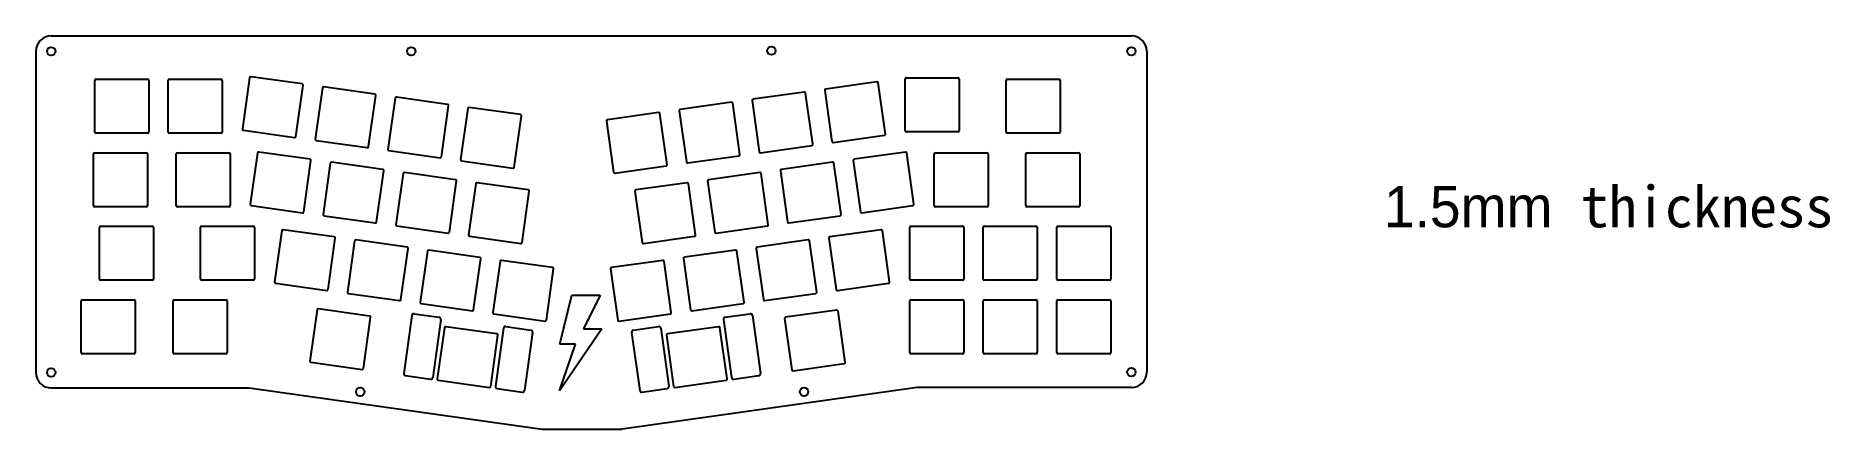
# Model space of a CAD drawing. Extents: x -63 to 402, y -243 to -141.
import ezdxf

# ---------------------------------------------------------------- set-up
doc = ezdxf.new("R2010")
doc.units = 0
doc.header["$MEASUREMENT"] = 0

msp = doc.modelspace()

# ---------------------------------------------------------------- linework, layer by layer
at = {"color": 0}
for p, q in [((-58.74, -140.86), (221.25, -140.86)), ((-62.74, -144.86), (-62.74, -228.12)), ((225.25, -144.86), (225.25, -228.03)), ((-47.5, -165.78), (-47.5, -152.38)), ((-47.2, -152.08), (-33.8, -152.08)), ((-33.5, -152.38), (-33.5, -165.78)), ((-28.45, -165.78), (-28.45, -152.38)), ((-28.15, -152.08), (-14.75, -152.08)), ((-14.45, -152.38), (-14.45, -165.78)), ((-7.35, -151.69), (-9.21, -164.96)), ((6.26, -153.3), (-7.01, -151.44)), ((155.3, -152.77), (142.03, -154.63)), ((157.5, -166.29), (155.64, -153.02)), ((162.63, -165.45), (162.63, -152.05)), ((162.93, -151.75), (176.33, -151.75)), ((176.63, -152.05), (176.63, -165.45)), ((188.82, -165.78), (188.82, -152.38)), ((189.12, -152.08), (202.52, -152.08)), ((202.82, -152.38), (202.82, -165.78)), ((4.65, -166.91), (6.52, -153.64)), ((11.52, -154.34), (9.66, -167.61)), ((25.13, -155.96), (11.86, -154.09)), ((23.52, -169.56), (25.38, -156.29)), ((30.38, -157), (28.52, -170.27)), ((43.99, -158.61), (30.72, -156.74)), ((117.57, -158.07), (104.3, -159.93)), ((122.91, -157.62), (124.77, -170.89)), ((136.43, -155.42), (123.16, -157.28)), ((138.64, -168.94), (136.77, -155.67)), ((141.77, -154.97), (143.64, -168.24)), ((42.38, -172.21), (44.25, -158.95)), ((49.25, -159.65), (47.38, -172.92)), ((62.86, -161.26), (49.59, -159.39)), ((61.25, -174.87), (63.11, -161.6)), ((98.7, -160.72), (85.44, -162.58)), ((100.91, -174.24), (99.04, -160.97)), ((104.04, -160.27), (105.91, -173.54)), ((119.77, -171.59), (117.91, -158.32)), ((-33.8, -166.08), (-47.2, -166.08)), ((-14.75, -166.08), (-28.15, -166.08)), ((-8.95, -165.3), (4.32, -167.17)), ((85.18, -162.92), (87.04, -176.19)), ((143.98, -168.49), (157.25, -166.63)), ((176.33, -165.75), (162.93, -165.75)), ((202.52, -166.08), (189.12, -166.08)), ((-47.8, -184.83), (-47.8, -171.43)), ((-47.5, -171.13), (-34.1, -171.13)), ((-33.8, -171.43), (-33.8, -184.83)), ((-26.37, -184.83), (-26.37, -171.43)), ((-26.07, -171.13), (-12.67, -171.13)), ((-12.37, -171.43), (-12.37, -184.83)), ((-5.28, -171.22), (-7.15, -184.49)), ((8.33, -172.83), (-4.94, -170.97)), ((9.91, -167.95), (23.18, -169.82)), ((28.77, -170.6), (42.05, -172.47)), ((106.25, -173.79), (119.52, -171.93)), ((125.11, -171.14), (138.38, -169.28)), ((162.67, -170.97), (149.4, -172.83)), ((164.87, -184.49), (163.01, -171.22)), ((170.11, -184.83), (170.11, -171.43)), ((170.41, -171.13), (183.81, -171.13)), ((184.11, -171.43), (184.11, -184.83)), ((193.93, -184.83), (193.93, -171.43)), ((194.23, -171.13), (207.62, -171.13)), ((207.92, -171.43), (207.92, -184.83)), ((6.72, -186.44), (8.58, -173.17)), ((13.58, -173.87), (11.72, -187.14)), ((27.19, -175.49), (13.92, -173.62)), ((25.58, -189.09), (27.45, -175.82)), ((32.45, -176.52), (30.58, -189.79)), ((46.06, -178.13), (32.79, -176.27)), ((47.64, -173.26), (60.91, -175.12)), ((87.38, -176.45), (100.65, -174.58)), ((124.94, -176.27), (111.67, -178.13)), ((127.14, -189.79), (125.27, -176.53)), ((130.28, -175.82), (132.14, -189.09)), ((143.8, -173.62), (130.53, -175.48)), ((146.01, -187.14), (144.14, -173.87)), ((149.14, -173.17), (151.01, -186.44)), ((44.45, -191.74), (46.31, -178.47)), ((51.31, -179.18), (49.45, -192.45)), ((64.92, -180.79), (51.65, -178.92)), ((63.31, -194.39), (65.18, -181.13)), ((92.55, -181.12), (94.41, -194.39)), ((106.07, -178.92), (92.8, -180.79)), ((108.28, -192.44), (106.41, -179.18)), ((111.41, -178.47), (113.28, -191.74)), ((-34.1, -185.13), (-47.5, -185.13)), ((-12.67, -185.13), (-26.07, -185.13)), ((-6.89, -184.83), (6.38, -186.7)), ((151.35, -186.7), (164.62, -184.83)), ((183.81, -185.13), (170.41, -185.13)), ((207.62, -185.13), (194.23, -185.13)), ((-46.23, -203.88), (-46.23, -190.48)), ((-45.93, -190.18), (-32.54, -190.18)), ((-32.24, -190.48), (-32.24, -203.88)), ((-20.04, -203.88), (-20.04, -190.48)), ((-19.74, -190.18), (-6.34, -190.18)), ((-6.04, -190.48), (-6.04, -203.88)), ((11.97, -187.48), (25.25, -189.35)), ((30.84, -190.13), (44.11, -192)), ((113.61, -192), (126.89, -190.13)), ((132.48, -189.35), (145.75, -187.48)), ((163.81, -203.88), (163.81, -190.48)), ((164.11, -190.18), (177.51, -190.18)), ((177.81, -190.48), (177.81, -203.88)), ((182.86, -203.88), (182.86, -190.48)), ((183.16, -190.18), (196.56, -190.18)), ((196.86, -190.48), (196.86, -203.88)), ((201.91, -203.88), (201.91, -190.48)), ((202.21, -190.18), (215.61, -190.18)), ((215.91, -190.48), (215.91, -203.88)), ((1.02, -191.34), (-0.85, -204.61)), ((14.63, -192.96), (1.36, -191.09)), ((13.02, -206.56), (14.88, -193.29)), ((19.88, -194), (18.02, -207.27)), ((33.49, -195.61), (20.22, -193.74)), ((49.7, -192.78), (62.98, -194.65)), ((94.75, -194.65), (108.02, -192.78)), ((137.51, -193.74), (124.25, -195.6)), ((139.72, -207.26), (137.85, -194)), ((142.86, -193.29), (144.72, -206.56)), ((156.38, -191.09), (143.11, -192.95)), ((158.58, -204.61), (156.72, -191.34)), ((31.88, -209.22), (33.75, -195.95)), ((38.75, -196.65), (36.88, -209.92)), ((52.36, -198.26), (39.09, -196.4)), ((50.75, -211.87), (52.61, -198.6)), ((57.61, -199.3), (55.75, -212.57)), ((71.22, -200.91), (57.95, -199.04)), ((99.79, -199.04), (86.52, -200.91)), ((101.99, -212.56), (100.13, -199.3)), ((105.13, -198.59), (106.99, -211.86)), ((118.65, -196.39), (105.38, -198.25)), ((120.86, -209.91), (118.99, -196.65)), ((123.99, -195.94), (125.85, -209.21)), ((-32.54, -204.18), (-45.93, -204.18)), ((-6.34, -204.18), (-19.74, -204.18)), ((69.61, -214.52), (71.48, -201.25)), ((86.26, -201.24), (88.13, -214.51)), ((177.51, -204.18), (164.11, -204.18)), ((196.56, -204.18), (183.16, -204.18)), ((215.61, -204.18), (202.21, -204.18)), ((-50.7, -209.23), (-37.3, -209.23)), ((-26.88, -209.23), (-13.49, -209.23)), ((-0.59, -204.95), (12.68, -206.82)), ((18.27, -207.61), (31.54, -209.47)), ((126.19, -209.47), (139.46, -207.6)), ((145.06, -206.82), (158.33, -204.95)), ((164.11, -209.23), (177.51, -209.23)), ((183.16, -209.23), (196.56, -209.23)), ((202.21, -209.23), (215.61, -209.23)), ((-51, -222.93), (-51, -209.53)), ((-37, -209.53), (-37, -222.93)), ((-27.18, -222.93), (-27.18, -209.53)), ((-13.19, -209.53), (-13.19, -222.93)), ((10.16, -211.87), (8.29, -225.14)), ((23.77, -213.48), (10.5, -211.61)), ((22.16, -227.08), (24.02, -213.81)), ((35.3, -212.87), (41.84, -213.79)), ((37.14, -210.26), (50.41, -212.12)), ((56, -212.91), (69.27, -214.77)), ((88.47, -214.77), (101.74, -212.9)), ((107.33, -212.12), (120.6, -210.25)), ((115.9, -213.79), (122.44, -212.87)), ((144.88, -211.94), (131.61, -213.8)), ((147.09, -225.46), (145.22, -212.2)), ((163.81, -222.93), (163.81, -209.53)), ((177.81, -209.53), (177.81, -222.93)), ((182.86, -222.93), (182.86, -209.53)), ((196.86, -209.53), (196.86, -222.93)), ((201.91, -222.93), (201.91, -209.53)), ((215.91, -209.53), (215.91, -222.93)), ((43.17, -216.5), (41.31, -229.77)), ((56.78, -218.12), (43.51, -216.25)), ((55.17, -231.72), (57.04, -218.45)), ((59.07, -216.21), (65.6, -217.13)), ((92.14, -217.13), (98.67, -216.21)), ((100.7, -218.45), (102.57, -231.72)), ((114.23, -216.25), (100.96, -218.11)), ((116.43, -229.77), (114.57, -216.51)), ((131.36, -214.14), (133.22, -227.41)), ((-37.3, -223.23), (-50.7, -223.23)), ((-13.49, -223.23), (-26.88, -223.23)), ((177.51, -223.23), (164.11, -223.23)), ((196.56, -223.23), (183.16, -223.23)), ((215.61, -223.23), (202.21, -223.23)), ((8.55, -225.47), (21.82, -227.34)), ((133.56, -227.67), (146.83, -225.8)), ((-58.74, -232.12), (-7.42, -232.12)), ((-7.42, -232.12), (68.47, -242.78)), ((33.05, -228.92), (39.58, -229.84)), ((41.56, -230.11), (54.83, -231.98)), ((56.81, -232.26), (63.35, -233.17)), ((165.76, -232.03), (89.27, -242.78)), ((94.39, -233.17), (100.93, -232.25)), ((102.91, -231.98), (116.18, -230.11)), ((118.16, -229.83), (124.69, -228.91)), ((221.25, -232.03), (165.76, -232.03))]:
    msp.add_line(p, q, dxfattribs=at)
for p, q in [((73.11, -220.75), (76.22, -208.06)), ((76.22, -208.06), (83.57, -208.06)), ((83.57, -208.06), (79.24, -216.76)), ((83.98, -216.76), (73.04, -232.83)), ((79.24, -216.76), (83.98, -216.76)), ((73.04, -232.83), (77.16, -220.75)), ((77.16, -220.75), (73.11, -220.75))]:
    msp.add_line(p, q)
at = {"linetype": 'Continuous'}
for p, q in [((34.74, -213.3), (32.62, -228.35)), ((123, -213.3), (125.12, -228.35)), ((42.26, -214.36), (40.15, -229.41)), ((58.5, -216.64), (56.39, -231.69)), ((66.03, -217.7), (63.91, -232.75)), ((91.71, -217.7), (93.83, -232.75)), ((99.24, -216.64), (101.35, -231.69)), ((115.48, -214.36), (117.59, -229.41)), ((68.47, -242.78), (89.27, -242.78))]:
    msp.add_line(p, q, dxfattribs=at)
for centre in [(-58.74, -144.86), (34.59, -144.86), (127.92, -144.69), (221.25, -144.86), (-58.74, -228.12), (221.25, -228.03), (21.35, -233.13), (136.39, -233.13)]:
    msp.add_circle(centre, 1.1, dxfattribs=at)
for centre, radius, start, end in [((-58.74, -144.86), 4, 90, 180), ((221.25, -144.86), 4, 0, 90), ((-47.2, -152.38), 0.3, 90, 180), ((-33.8, -152.38), 0.3, 0, 90), ((-28.15, -152.38), 0.3, 90, 180), ((-14.75, -152.38), 0.3, 0, 90), ((-7.05, -151.74), 0.3, 82.0003, 171.9949), ((6.22, -153.6), 0.3, 351.9949, 81.9997), ((155.34, -153.06), 0.3, 7.9943, 98.0068), ((162.93, -152.05), 0.3, 90, 180), ((176.33, -152.05), 0.3, 0, 90), ((189.12, -152.38), 0.3, 90, 180), ((202.52, -152.38), 0.3, 0, 90), ((11.82, -154.39), 0.3, 82.0003, 171.9949), ((25.09, -156.25), 0.3, 351.9949, 81.9997), ((30.68, -157.04), 0.3, 82.0003, 171.9949), ((117.61, -158.36), 0.3, 7.9943, 98.0068), ((123.21, -157.58), 0.3, 97.9978, 187.9943), ((136.47, -155.71), 0.3, 7.9943, 98.0068), ((142.07, -154.93), 0.3, 97.9978, 187.9943), ((43.95, -158.9), 0.3, 351.9949, 81.9997), ((49.55, -159.69), 0.3, 82.0003, 171.9949), ((62.82, -161.56), 0.3, 351.9949, 81.9997), ((85.48, -162.88), 0.3, 97.9978, 187.9943), ((98.75, -161.02), 0.3, 7.9943, 98.0068), ((104.34, -160.23), 0.3, 97.9978, 187.9943), ((-47.2, -165.78), 0.3, 180, 270), ((-33.8, -165.78), 0.3, 270, 0), ((-28.15, -165.78), 0.3, 180, 270), ((-14.75, -165.78), 0.3, 270, 0), ((-8.91, -165.01), 0.3, 171.9994, 262.0003), ((4.36, -166.87), 0.3, 261.9829, 351.9994), ((157.21, -166.33), 0.3, 278.0068, 8.3523), ((162.93, -165.45), 0.3, 180, 270), ((176.33, -165.45), 0.3, 270, 0), ((189.12, -165.78), 0.3, 180, 270), ((202.52, -165.78), 0.3, 270, 0), ((-47.5, -171.43), 0.3, 90, 180), ((-34.1, -171.43), 0.3, 0, 90), ((-26.07, -171.43), 0.3, 90, 180), ((-12.67, -171.43), 0.3, 0, 90), ((-4.98, -171.27), 0.3, 82.0003, 171.9949), ((9.95, -167.66), 0.3, 171.9994, 262.0003), ((23.22, -169.52), 0.3, 261.9829, 351.9994), ((28.82, -170.31), 0.3, 171.9994, 262.0003), ((119.48, -171.63), 0.3, 278.0068, 8.3523), ((125.07, -170.85), 0.3, 187.9992, 277.9978), ((138.34, -168.98), 0.3, 278.0068, 8.3523), ((143.93, -168.2), 0.3, 187.9992, 277.9978), ((162.71, -171.26), 0.3, 7.9943, 98.0068), ((170.41, -171.43), 0.3, 90, 180), ((183.81, -171.43), 0.3, 0, 90), ((194.23, -171.43), 0.3, 90, 180), ((207.62, -171.43), 0.3, 0, 90), ((8.29, -173.13), 0.3, 351.9949, 81.9997), ((13.88, -173.92), 0.3, 82.0003, 171.9949), ((27.15, -175.78), 0.3, 351.9949, 81.9997), ((32.75, -176.57), 0.3, 82.0003, 171.9949), ((42.09, -172.17), 0.3, 261.9829, 351.9994), ((47.68, -172.96), 0.3, 171.9994, 262.0003), ((60.95, -174.82), 0.3, 261.9829, 351.9994), ((87.34, -176.15), 0.3, 187.9992, 277.9978), ((100.61, -174.29), 0.3, 278.0068, 8.3523), ((106.21, -173.5), 0.3, 187.9992, 277.9978), ((124.98, -176.57), 0.3, 7.9943, 98.0068), ((130.57, -175.78), 0.3, 97.9978, 187.9943), ((143.84, -173.92), 0.3, 7.9943, 98.0068), ((149.44, -173.13), 0.3, 97.9978, 187.9943), ((46.02, -178.43), 0.3, 351.9949, 81.9997), ((51.61, -179.22), 0.3, 82.0003, 171.9949), ((64.88, -181.08), 0.3, 351.9949, 81.9997), ((92.84, -181.08), 0.3, 97.9978, 187.9943), ((106.11, -179.22), 0.3, 7.9943, 98.0068), ((111.71, -178.43), 0.3, 97.9978, 187.9943), ((-47.5, -184.83), 0.3, 180, 270), ((-34.1, -184.83), 0.3, 270, 0), ((-26.07, -184.83), 0.3, 180, 270), ((-12.67, -184.83), 0.3, 270, 0), ((-6.85, -184.54), 0.3, 171.9994, 262.0003), ((164.57, -184.53), 0.3, 278.0068, 8.3523), ((170.41, -184.83), 0.3, 180, 270), ((183.81, -184.83), 0.3, 270, 0), ((194.23, -184.83), 0.3, 180, 270), ((207.62, -184.83), 0.3, 270, 0), ((-45.93, -190.48), 0.3, 90, 180), ((-32.54, -190.48), 0.3, 0, 90), ((-19.74, -190.48), 0.3, 90, 180), ((-6.34, -190.48), 0.3, 0, 90), ((6.42, -186.4), 0.3, 261.9829, 351.9994), ((12.02, -187.19), 0.3, 171.9994, 262.0003), ((25.29, -189.05), 0.3, 261.9829, 351.9994), ((30.88, -189.84), 0.3, 171.9994, 262.0003), ((126.84, -189.84), 0.3, 278.0068, 8.3523), ((132.44, -189.05), 0.3, 187.9992, 277.9978), ((145.71, -187.19), 0.3, 278.0068, 8.3523), ((151.3, -186.4), 0.3, 187.9992, 277.9978), ((164.11, -190.48), 0.3, 90, 180), ((177.51, -190.48), 0.3, 0, 90), ((183.16, -190.48), 0.3, 90, 180), ((196.56, -190.48), 0.3, 0, 90), ((202.21, -190.48), 0.3, 90, 180), ((215.61, -190.48), 0.3, 0, 90), ((1.32, -191.39), 0.3, 82.0003, 171.9949), ((14.59, -193.25), 0.3, 351.9949, 81.9997), ((20.18, -194.04), 0.3, 82.0003, 171.9949), ((44.15, -191.7), 0.3, 261.9829, 351.9994), ((49.75, -192.49), 0.3, 171.9994, 262.0003), ((63.02, -194.35), 0.3, 261.9829, 351.9994), ((94.71, -194.35), 0.3, 187.9992, 277.9978), ((107.98, -192.49), 0.3, 278.0068, 8.3523), ((113.57, -191.7), 0.3, 187.9992, 277.9978), ((137.56, -194.04), 0.3, 7.9943, 98.0068), ((143.15, -193.25), 0.3, 97.9978, 187.9943), ((156.42, -191.39), 0.3, 7.9943, 98.0068), ((33.45, -195.91), 0.3, 351.9949, 81.9997), ((39.05, -196.69), 0.3, 82.0003, 171.9949), ((52.32, -198.56), 0.3, 351.9949, 81.9997), ((57.91, -199.34), 0.3, 82.0003, 171.9949), ((99.83, -199.34), 0.3, 7.9943, 98.0068), ((105.42, -198.55), 0.3, 97.9978, 187.9943), ((118.69, -196.69), 0.3, 7.9943, 98.0068), ((124.29, -195.9), 0.3, 97.9978, 187.9943), ((-45.93, -203.88), 0.3, 180, 270), ((-32.54, -203.88), 0.3, 270, 0), ((-19.74, -203.88), 0.3, 180, 270), ((-6.34, -203.88), 0.3, 270, 0), ((-0.55, -204.66), 0.3, 171.9994, 262.0003), ((71.18, -201.21), 0.3, 351.9949, 81.9997), ((86.56, -201.2), 0.3, 97.9978, 187.9943), ((158.29, -204.66), 0.3, 278.0068, 8.3523), ((164.11, -203.88), 0.3, 180, 270), ((177.51, -203.88), 0.3, 270, 0), ((183.16, -203.88), 0.3, 180, 270), ((196.56, -203.88), 0.3, 270, 0), ((202.21, -203.88), 0.3, 180, 270), ((215.61, -203.88), 0.3, 270, 0), ((-50.7, -209.53), 0.3, 90, 180), ((-37.3, -209.53), 0.3, 0, 90), ((-26.88, -209.53), 0.3, 90, 180), ((-13.49, -209.53), 0.3, 0, 90), ((12.72, -206.52), 0.3, 261.9829, 351.9994), ((18.32, -207.31), 0.3, 171.9994, 262.0003), ((31.59, -209.17), 0.3, 261.9829, 351.9994), ((126.15, -209.17), 0.3, 187.9992, 277.9978), ((139.42, -207.31), 0.3, 278.0068, 8.3523), ((145.02, -206.52), 0.3, 187.9992, 277.9978), ((164.11, -209.53), 0.3, 90, 180), ((177.51, -209.53), 0.3, 0, 90), ((183.16, -209.53), 0.3, 90, 180), ((196.56, -209.53), 0.3, 0, 90), ((202.21, -209.53), 0.3, 90, 180), ((215.61, -209.53), 0.3, 0, 90), ((10.46, -211.91), 0.3, 82.0003, 171.9949), ((23.73, -213.77), 0.3, 351.9949, 81.9997), ((35.23, -213.37), 0.5, 81.9982, 171.9982), ((37.18, -209.96), 0.3, 171.9994, 262.0003), ((41.77, -214.29), 0.5, 351.9982, 82.0042), ((50.45, -211.83), 0.3, 261.9829, 351.9994), ((56.04, -212.61), 0.3, 171.9994, 262.0003), ((101.69, -212.61), 0.3, 278.0068, 8.3523), ((107.29, -211.82), 0.3, 187.9992, 277.9978), ((115.97, -214.29), 0.5, 98.0028, 187.9999), ((120.56, -209.96), 0.3, 278.0068, 8.3523), ((122.51, -213.37), 0.5, 7.9999, 98.0028), ((131.65, -214.1), 0.3, 97.9978, 187.9943), ((144.92, -212.24), 0.3, 7.9943, 98.0068), ((43.47, -216.55), 0.3, 82.0003, 171.9949), ((56.74, -218.41), 0.3, 351.9949, 81.9997), ((59, -216.71), 0.5, 81.9982, 171.9982), ((65.53, -217.63), 0.5, 351.9982, 82.0042), ((69.32, -214.47), 0.3, 261.9829, 351.9994), ((88.42, -214.47), 0.3, 187.9992, 277.9978), ((92.21, -217.63), 0.5, 98.0028, 187.9999), ((98.74, -216.71), 0.5, 7.9999, 98.0028), ((101, -218.41), 0.3, 97.9978, 187.9943), ((114.27, -216.55), 0.3, 7.9943, 98.0068), ((-50.7, -222.93), 0.3, 180, 270), ((-37.3, -222.93), 0.3, 270, 0), ((-26.88, -222.93), 0.3, 180, 270), ((-13.49, -222.93), 0.3, 270, 0), ((164.11, -222.93), 0.3, 180, 270), ((177.51, -222.93), 0.3, 270, 0), ((183.16, -222.93), 0.3, 180, 270), ((196.56, -222.93), 0.3, 270, 0), ((202.21, -222.93), 0.3, 180, 270), ((215.61, -222.93), 0.3, 270, 0), ((8.59, -225.18), 0.3, 171.9994, 262.0003), ((21.86, -227.04), 0.3, 261.9829, 351.9994), ((133.52, -227.37), 0.3, 187.9992, 277.9978), ((146.79, -225.51), 0.3, 278.0068, 8.3523), ((-58.74, -228.12), 4, 180, 270), ((33.12, -228.42), 0.5, 171.7647, 261.9982), ((39.65, -229.34), 0.5, 262.0042, 351.9983), ((41.6, -229.82), 0.3, 171.9994, 262.0003), ((54.87, -231.68), 0.3, 261.9829, 351.9994), ((56.88, -231.76), 0.5, 171.7647, 261.9982), ((100.86, -231.76), 0.5, 278.0028, 8.0037), ((102.87, -231.68), 0.3, 187.9992, 277.9978), ((116.14, -229.82), 0.3, 278.0068, 8.3523), ((118.09, -229.34), 0.5, 187.985, 278.0028), ((124.62, -228.42), 0.5, 278.0028, 8.0037), ((221.25, -228.03), 4, 270, 0), ((63.42, -232.68), 0.5, 262.0042, 351.9983), ((94.32, -232.68), 0.5, 187.985, 278.0028)]:
    msp.add_arc(centre, radius, start, end, dxfattribs=at)

# ---------------------------------------------------------------- texts
at = {"linetype": 'Continuous', "insert": (286.72, -179.77), "char_height": 10.6982, "attachment_point": 1}
msp.add_mtext_dynamic_manual_height_columns('1.5mm{\\fSimSun|b0|i0|c134|p2; thickness}', width=148.1364, gutter_width=1, heights=[0], dxfattribs=at)

doc.saveas('drawing.dxf')
